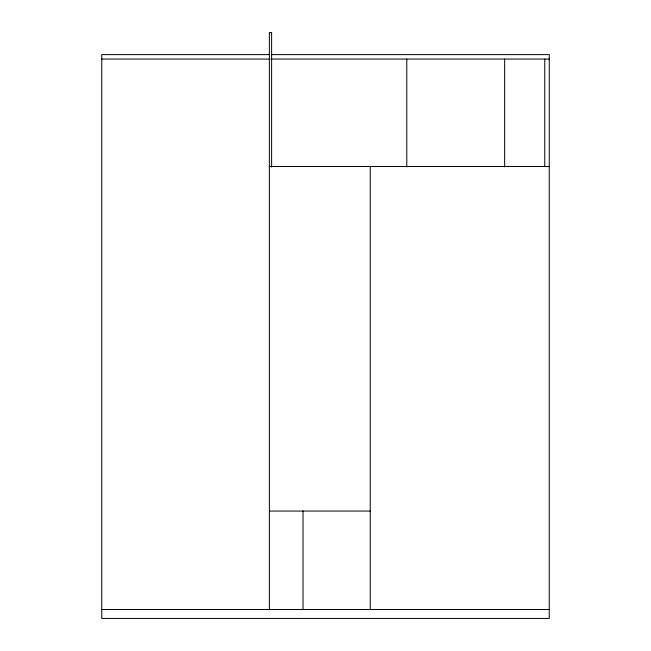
<?xml version="1.0" encoding="UTF-8"?>
<svg xmlns="http://www.w3.org/2000/svg" width="651" height="651" viewBox="0 0 651 651"><rect width="100%" height="100%" fill="white"/><g stroke="black" fill="none" stroke-linecap="round" stroke-linejoin="round"><path stroke-width="0.98" d="M269.376 54.603L101.751 54.603L101.751 618.45L549.249 618.45L549.249 54.603L271.402 54.603M101.751 59.07L269.376 59.07M270.979 59.07L549.249 59.07M269.376 166.477L549.249 166.477M269.376 511.051L370.248 511.051M101.751 609.499L549.249 609.499M544.773 59.07L544.773 166.477M504.639 59.07L504.639 166.884M406.794 59.07L406.794 166.884M370.248 166.477L370.248 609.499M303.016 510.921L303.016 609.499M271.613 167.03L271.613 32.55L269.376 32.55L269.376 609.499"/></g></svg>
